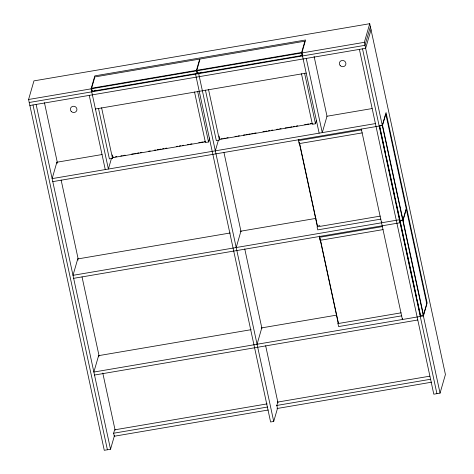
<?xml version="1.0" encoding="UTF-8"?>
<svg xmlns="http://www.w3.org/2000/svg" width="474" height="474" viewBox="0 0 474 474"><rect width="100%" height="100%" fill="white"/><g stroke="black" fill="none" stroke-linecap="round" stroke-linejoin="round"><path stroke-width="0.71" d="M114.507 435.446L110.525 449.234L104.274 450.3L28.576 99.487L33.95 80.876L369.726 23.7L445.424 374.513L440.05 393.124L433.799 394.19L359.399 49.385M102.106 154.53L56.862 162.232L52.134 178.621L375.408 123.578M91.606 88.217L94.865 76.936L199.702 59.084L196.449 70.371L197.095 73.369L92.252 91.221L91.606 88.217L196.449 70.371M91.737 91.849L92.128 90.481M230.246 232.977L77.73 258.946L73.002 275.329L399.398 219.752L399.795 218.39M111.544 158.12L108.392 169.04L91.085 88.845L94.83 75.87L305.588 39.988L301.843 52.958L319.144 133.158M98.474 108.303L109.387 158.861L112.51 158.328L112.901 156.977M251.113 329.685L98.598 355.654L93.87 372.043L423.395 315.933L427.139 302.957L386.049 112.539L382.305 125.515L52.78 181.625M196.805 70.306L200.064 59.025L304.901 41.173L301.648 52.454L196.805 70.306L197.451 73.31L302.293 55.458L302.702 54.048M197.095 73.369L197.504 71.959M268.254 410.016L114.281 436.234L113.63 433.23L114.607 429.847L267.123 403.878M194.518 91.944L205.432 142.508L208.554 141.975L209.727 137.916M215.332 150.833L218.455 140.02M236.2 247.541L240.928 231.158M362.26 132.88L299.135 143.628L298.484 140.624L298.875 139.273M301.458 73.737L312.372 124.301L315.494 123.767L316.472 120.384M257.068 344.254L261.796 327.866M440.05 393.124L364.352 42.316L369.726 23.7M370.372 26.704L364.998 45.314L29.222 102.491M371.024 29.702L365.65 48.318L29.874 105.495M383.128 229.588L320.003 240.336L319.352 237.332L319.743 235.981M277.805 402.059L276.834 405.442L277.48 408.446L273.723 421.445L270.601 421.979L195.549 74.169M401.739 315.832L338.614 326.58L337.962 323.576L338.353 322.225M381.54 222.798L381.825 221.808M402.977 219.989L406.23 208.708L385.8 114.015L382.542 125.296L402.977 219.989L399.849 220.517L379.419 125.823M403.048 220.333L406.307 209.046L426.736 303.739L423.483 315.026L420.355 315.554L399.926 220.86L403.048 220.333L423.483 315.026M402.693 318.516L402.408 319.506L361.318 129.088M420.266 316.46L420.663 315.097M28.576 99.487L364.352 42.316M94.208 90.487L95.665 90.238M155.466 80.059L156.924 79.81M197.03 72.978L198.488 72.729M199.951 72.481L201.409 72.232M300.587 55.345L302.773 54.972M95.434 109.002L306.192 73.115M326.864 116.26L372.108 108.558M112.474 157.344L113.926 157.095M115.378 156.847L116.829 156.604M120.799 155.928L122.251 155.679M123.702 155.431L125.154 155.182M131.689 154.074L133.514 153.76M134.592 153.576L136.044 153.333M137.496 153.084L138.947 152.835M140.399 152.587L141.85 152.344M148.753 151.165L150.205 150.922M154.192 150.24L155.644 149.991M157.095 149.748L158.547 149.5M159.637 149.316L161.083 149.067M162.535 148.818L163.986 148.569M165.438 148.326L166.889 148.078M176.322 146.472L177.774 146.223M179.225 145.98L180.671 145.731M182.123 145.482L183.574 145.24M187.586 144.552L189.037 144.309M190.489 144.06L191.94 143.812M198.813 142.644L200.265 142.396M201.373 142.206L203.162 141.904M204.282 141.714L205.734 141.465M220.866 138.888L222.318 138.639M223.769 138.39L225.221 138.147M226.673 137.898L228.124 137.65M234.997 136.482L236.449 136.234M237.901 135.985L239.352 135.742M243.358 135.06L244.809 134.812M245.888 134.628L247.339 134.379M248.791 134.13L250.242 133.887M251.694 133.638L253.146 133.39M254.597 133.147L256.049 132.898M262.946 131.725L264.397 131.476M265.487 131.292L266.939 131.043M268.391 130.794L269.842 130.546M271.294 130.303L272.746 130.054M276.733 129.372L278.185 129.129M279.63 128.881L281.082 128.632M285.087 127.95L286.539 127.707M287.611 127.524L289.442 127.21M290.515 127.026L291.966 126.783M293.418 126.534L294.869 126.285M296.321 126.043L297.773 125.794M304.687 124.615L306.139 124.366M307.199 124.188L308.651 123.939M310.103 123.69L311.554 123.447M112.374 157.712L205.236 141.898M219.308 139.498L312.899 123.566M380.041 125.723L381.92 125.403M298.484 140.624L361.615 129.876M240.2 231.282L315.974 218.378M318.647 225.612L319.897 225.399M380.219 216.12L317.094 226.868L317.746 229.872L380.871 219.124M73.648 278.333L400.05 222.756M319.352 237.332L382.482 226.584M261.328 327.943L336.493 315.145M337.962 323.576L401.093 312.828M94.516 375.041L417.79 319.997M277.337 402.136L429.853 376.166M113.63 433.23L267.609 407.012M276.366 405.525L430.339 379.307M277.012 408.523L431.713 382.18M379.621 125.782L384.598 148.86M384.912 150.305L385.534 153.191M386.31 156.793L395.026 197.19M395.34 198.63L395.962 201.515M396.276 202.955L405.454 245.514M405.768 246.954L406.39 249.839M406.704 251.285L414.483 287.345M414.797 288.79L416.818 298.164M417.132 299.609L420.551 315.477M362.521 48.852L436.927 393.657M314.102 56.453L327.001 116.237L322.273 132.625L306.263 58.432M301.778 53.058L302.293 55.458M304.586 73.203L315.494 123.767M299.532 143.035L317.396 225.825M320.086 238.298L338.264 322.533M299.118 141.957L317.349 226.465M319.986 238.665L338.217 323.173M223.977 152.587L241.005 231.519M244.75 248.874L261.915 328.411M265.659 345.765L277.989 402.888M219.107 136.074L219.752 139.078M208.542 89.562L219.45 140.12L216.328 140.654L205.414 90.09M198.677 73.636L273.723 421.445M197.646 91.417L208.554 141.975M112.297 154.885L112.812 157.285M101.602 107.77L112.51 158.328M89.26 95.381L105.269 169.573M44.438 102.668L57.384 162.677M61.128 180.025L78.133 258.828M82.032 276.899L99.036 355.701M102.781 373.05L115.105 430.161M56.862 162.232L57.123 163.435M77.73 258.946L77.991 260.143M98.598 355.654L98.859 356.851M36.125 104.428L110.525 449.234M32.996 104.961L107.402 449.767M340.231 65.649A3.3 3.122 16.1 0 0 345.777 64.594A3.3 3.122 16.1 0 0 341.908 60.5A3.3 3.122 16.1 0 0 340.231 65.649M71.248 111.449A3.3 3.122 16.1 0 0 76.8 110.395A3.3 3.122 16.1 0 0 72.925 106.3A3.3 3.122 16.1 0 0 71.248 111.449"/></g></svg>
